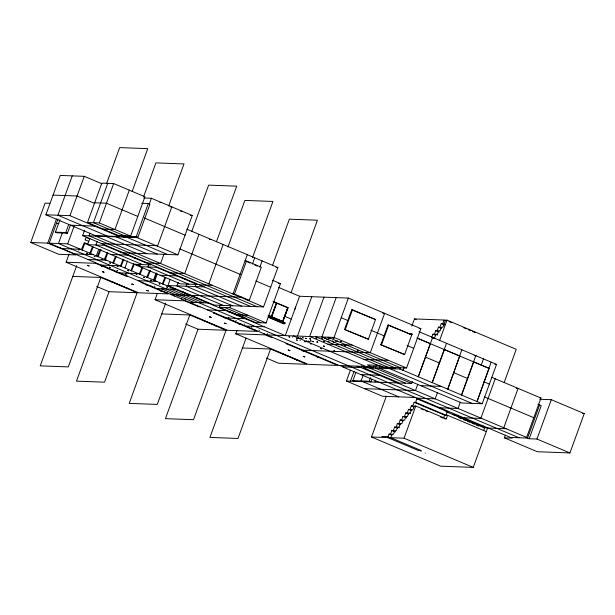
<?xml version="1.0" encoding="UTF-8"?>
<svg xmlns="http://www.w3.org/2000/svg" width="615" height="615" viewBox="0 0 615 615"><rect width="100%" height="100%" fill="white"/><g stroke="black" fill="none" stroke-linecap="round" stroke-linejoin="round"><path stroke-width="0.92" d="M411.773 333.745L411.965 334.46L411.773 333.745L410.036 333.853M93.249 254.641L73.308 253.903L75.776 254.941L58.786 254.31L30.75 242.487L45.072 203.135L49.792 203.304M45.894 214.789L69.925 215.673L119.348 236.521L95.317 235.63L45.894 214.789L60.216 175.429L84.247 176.321L101.898 183.762M30.75 242.487L47.739 243.117L56.526 218.971M72.232 175.875L57.91 215.235L107.333 236.075M278.526 287.374L299.582 296.253L348.374 298.06L420.875 328.633L406.553 367.993L339.296 365.502L49.215 243.171L58.002 219.025M70.364 225.19L67.435 233.239L57.087 232.854L55.435 232.163L59.993 219.64M62.261 233.047L58.448 243.517L519.045 437.749M69.925 215.673L84.247 176.321M55.435 232.163L65.782 232.539L68.711 224.49M49.215 243.171L67.681 243.855L74.108 226.197M72.793 276.412L100.86 277.45L111.569 281.97L113.045 282.024L66.089 262.221L69.018 254.172M250.566 306.431L82.61 235.599L84.562 230.233M87.507 222.476L101.836 183.116L113.652 183.554L144.956 196.754L130.626 236.114L118.81 235.676L87.507 222.476L99.33 222.914L130.626 236.114M85.131 239.896L86.2 237.375L89.705 238.851M76.698 265.68L40.236 365.856L68.303 366.901L100.86 277.45M106.649 183.385L119.671 147.608L147.738 148.646L132.11 191.58M107.74 183.339L93.419 222.692L128.012 237.282M90.067 233.162L89.09 235.845L257.047 306.67M89.852 238.428L87.568 244.685L104.273 245.308L150.729 264.896L134.032 264.281L84.755 243.425L82.349 250.044L81.372 249.752L84.293 242.61L88.675 244.455M99.33 222.914L113.652 183.554M92.504 246.692L89.775 253.295L90.482 253.595L93.203 246.984M97.224 241.418L95.925 245.001L142.38 264.588M96.301 255.925L98.554 249.744M100.037 249.867L97.316 256.478L98.016 256.77L100.937 249.629M129.304 190.158L114.974 229.51L103.159 229.072M107.287 252.304L104.365 259.453L105.342 259.738L107.748 253.119M119.541 235.161L118.895 236.944L117.742 236.46M115.497 256.386L112.768 262.989L113.468 263.289L116.197 256.678M137.107 292.74L109.04 291.695L76.483 381.146L104.55 382.184L137.107 292.74L126.398 288.22L127.874 288.274L138.583 292.794L168.126 293.885L140.943 282.423L142.419 282.477M143.549 196.885L155.918 162.89L183.985 163.936L168.679 205.971M123.031 259.561L120.309 266.172L121.009 266.464L123.922 259.322M121.478 236.091L136.253 236.637L148.3 203.542L149.945 204.242L137.898 237.336L123.131 236.783M124.93 268.002L127.497 260.937M149.237 204.165L151.39 198.261L192.249 215.496L177.919 254.848L123.461 252.834M133.778 263.481L130.864 270.623L131.518 270.9L134.247 264.296L180.487 283.869L197.192 284.491L156.333 267.264L139.628 266.641L140.604 263.958M141.988 267.556L139.267 274.167L139.966 274.459L142.688 267.856M148.63 265.165L147.984 266.948L188.843 284.184M157.494 246.231L171.816 206.878L170.086 206.817M149.522 270.738L146.801 277.342L147.5 277.642L150.421 270.492M153.55 280.071L156.125 273.006M156.771 273.175L153.858 280.317L154.826 280.609L157.24 273.99M160.561 263.489L163.813 254.549M161.753 313.927L189.82 314.972L200.528 319.485L202.012 319.539L155.057 299.736L157.332 293.478M164.981 277.257L162.26 283.861L162.96 284.153L165.681 277.55M186.76 229.141L277.849 267.556L263.528 306.908L214.212 305.086L167.918 285.56L170.201 279.302M165.666 303.195L129.196 403.379L157.271 404.416L189.82 314.972M191.711 231.64L208.639 185.123L236.706 186.168L216.518 241.626M178.312 282.323L177.005 285.898L223.299 305.417M184.692 273.667L199.022 234.307M187.075 283.553L186.091 286.236L232.393 305.755M195.831 284.783L195.186 286.575L241.48 306.093M208.831 283.846L223.153 244.486M226.066 330.255L197.999 329.217L165.443 418.661L193.51 419.699L226.066 330.255L215.358 325.735L216.834 325.796L227.542 330.309L257.093 331.4L213.428 312.989L214.912 313.05M227.95 246.923L244.878 200.413L272.945 201.451L252.434 257.8M272.46 280.24L280.417 283.6L266.095 322.952L255.679 322.568L219.44 307.285L220.416 304.602M247.292 254.664L232.962 294.024L234.438 294.078L249.267 300.328L261.314 267.233L246.484 260.983L245.008 260.929M234.438 294.078L246.484 260.983M219.44 307.285L229.849 307.669L230.825 304.986M252.427 264.05L254.702 257.793M259.838 267.179L262.113 260.921M242.479 347.975L270.554 349.013L281.263 353.525L282.739 353.587L235.783 333.784L237.083 330.201M246.061 338.135L209.93 437.419L237.997 438.457L270.554 349.013M272.437 265.68L289.365 219.171L317.432 220.208L291.064 292.663M271.561 315.787L276.496 303.049L271.546 316.648L268.701 315.564M271.73 316.779L276.673 303.187L287.712 307.838L282.762 321.437L271.576 316.779L282.762 321.437M282.616 321.43L287.712 307.838M288.028 307.615L282.669 321.922L288.028 307.615L273.352 301.488M268.186 316.848L284.814 323.859L285.137 322.967L284.03 322.921L283.707 323.821L269.701 317.917M299.582 296.253L285.26 335.613L67.681 243.855M297.46 336.059L311.782 296.707M323.982 297.16L309.653 336.513L382.153 367.086M336.174 297.606L321.853 336.966L394.353 367.539M266.795 334.929L334.053 337.42L348.374 298.06M344.546 329.463L351.711 309.783L352.449 309.814L375.527 319.546L368.362 339.226L344.546 329.463L368.362 339.226M345.284 329.494L352.449 309.814M415.079 397.459L382.507 396.252L346.422 381.039L350.335 370.307M350.496 381.185L354.079 371.352M354.571 381.338L352.918 380.647L355.854 372.598M505.376 435.159L504.4 437.842L512.195 438.134L342.586 366.894L361.051 367.578L361.705 365.787M361.067 380.946L363.019 375.581M380.8 344.754L387.965 325.074L388.703 325.104L411.773 334.829L404.609 354.509L380.8 344.754L404.609 354.509M381.546 344.784L388.703 325.104M373.905 366.24L373.251 368.024L369.961 366.64M352.918 380.647L369.208 381.246L370.507 377.671M375.942 366.309L375.296 368.101L411.704 383.453L412.358 381.669M371.829 379.263L370.853 381.946L369.208 381.246M380.032 366.463L379.386 368.254L461.757 402.994L482.206 403.748L496.528 364.395L418.953 331.677M374.927 382.092L375.581 380.308M395.545 367.086L394.915 368.831L391.617 367.439M487.58 428.032L473.258 467.392L440.686 466.185L371.475 436.996L386.128 396.744M411.842 326.088L414.449 318.931L444.068 320.023L445.813 320.761M411.704 383.453L399.504 383.007L363.088 367.647L399.835 369.008L400.48 367.224M399.835 369.008L402.925 370.315L403.901 367.632M402.925 370.315L404.124 367.639M392.324 434.813L389.103 434.029L387.796 437.603L418.285 450.457L421.237 450.572L390.756 437.711L392.055 434.136L393.531 434.19L394.838 430.615L396.314 430.669L397.613 427.087L399.089 427.141L400.396 423.566L401.872 423.62L403.171 420.045L404.655 420.099L405.954 416.516L407.43 416.578L408.729 412.996L410.213 413.049L411.512 409.475L412.988 409.529L414.295 405.946L415.771 406.008L446.252 418.861L447.559 415.286L486.28 431.615M390.579 434.082L391.878 430.5L395.099 431.292M393.362 430.554L394.661 426.979L397.882 427.771M396.137 427.033L397.436 423.458L400.657 424.242M398.92 423.512L400.219 419.93L403.44 420.721M401.695 419.991L403.002 416.409L406.215 417.201M431.645 337.697L432.952 334.122L436.173 334.906M418.615 375.903L430.008 344.592M432.614 337.435L418.269 376.787M404.478 416.463L405.777 412.888L408.998 413.68M434.428 334.176L435.727 330.593L438.949 331.385M407.253 412.942L408.56 409.367L411.773 410.151M504.192 382.407L516.231 349.32L447.02 320.138L445.544 320.084L442.938 327.234L441.462 327.18L440.163 330.762L438.687 330.709L437.38 334.283L435.904 334.229L434.605 337.804L433.129 337.75M437.204 330.647L438.51 327.072L441.731 327.864M417.785 384.275L415.502 390.533L364.464 388.642M410.036 409.421L411.335 405.839L414.556 406.63M439.986 327.126L441.286 323.552L444.507 324.336M412.811 405.892L414.118 402.318L415.594 402.371L446.083 415.225L447.382 411.65L416.893 398.797L415.594 402.371M442.769 323.605L444.068 320.023M371.475 436.996L404.047 438.203L415.771 406.008M439.533 340.71L447.02 320.138M403.14 370.322L432.176 382.653L446.498 343.293M432.176 382.653L444.437 349.558L459.805 356.047L447.758 389.141L461.865 349.774M437.473 392.578L435.189 398.835L416.724 398.151M443.623 417.854L444.599 415.171L447.559 415.286M482.206 403.748L461.442 394.999L475.795 355.647M461.688 395.015L473.735 361.912L489.102 368.393L477.055 401.495L491.162 362.127M460.327 402.218L458.052 408.475L439.587 407.791M481.199 365.149L483.475 358.883M480.907 418.115L495.236 378.763M483.152 427.871L483.797 426.08M483.651 430.608L484.628 427.925L446.728 411.942M503.77 427.756L518.091 388.403L516.246 388.334M539.801 399.266L551.301 399.688L584.25 413.588L569.928 452.94L536.972 439.049L529.184 438.756L525.887 437.373L526.625 437.396L540.954 398.043L491.716 377.279M539.578 404.97L527.539 438.065L510.55 437.434M529.184 438.756L541.231 405.662L537.933 404.278M536.972 439.049L551.301 399.688M338.619 346.168L339.126 346.491M351.334 351.28L351.842 351.596M410.028 334.414L411.766 334.299M381.738 436.489L388.196 436.527M143.841 197.984L151.39 198.261M53.051 195.109L77.083 196.001L94.733 203.442M159.877 202.504L161.599 202.573M141.65 203.296L148.3 203.542M94.672 202.796L106.487 203.234L137.791 216.434M180.303 211.122L182.032 211.183M190.358 215.419L192.249 215.496M56.38 223.499L58.817 223.583M70.602 225.205L94.633 226.097M209.5 239.443L211.352 239.512M82.61 235.599L137.06 237.621L177.919 254.848M101.713 243.663L156.172 245.677M59.955 247.699L58.479 247.645L47.739 243.117M62 248.568L80.465 249.252M119.348 251.666L120.824 251.72M110.8 254.487L128.981 255.156M134.178 257.916L135.654 257.969M87.983 259.522L106.449 260.207M275.997 267.487L277.849 267.556M147.477 262.959L160.438 263.435M66.089 262.221L95.633 263.32L126.113 276.173L127.589 276.227M101.183 265.088L119.648 265.772M101.813 265.926L101.237 265.903L103.205 266.51M105.803 267.01L106.503 267.302M113.345 270.185L114.044 270.485M169.763 272.922L184.2 273.46M116.75 272.222L116.174 272.199L118.134 272.806M119.733 272.906L138.198 273.59M121.785 273.744L122.447 274.029M160.061 275.259L176.759 275.874M184.585 279.179L186.068 279.233M278.526 283.53L280.417 283.6M138.275 280.732L156.74 281.416M199.452 284.876L212.413 285.352M146.132 284.614L145.555 284.591L147.515 285.199M167.918 285.56L204.272 286.905M150.829 286.021L151.528 286.321M154.519 286.16L154.911 286.444M170.109 287.051L170.809 287.343M156.833 288.558L175.298 289.242M158.363 289.204L159.062 289.496M162.06 289.342L162.445 289.619M161.061 290.91L160.492 290.887L162.452 291.495M182.178 292.14L183.654 292.194M166.811 292.763L167.465 293.04M170.501 292.901L170.847 293.163M171.247 294.639L241.856 297.206M173.822 295.723L174.522 296.015M177.512 295.853L177.896 296.138M197.008 298.39L198.484 298.452M247.791 300.274L249.267 300.328M181.356 298.898L182.055 299.19M185.054 299.036L185.438 299.321M155.057 299.736L184.6 300.835L198.607 306.739L200.083 306.793M189.374 302.28L207.839 302.964M189.804 302.457L190.458 302.734M193.494 302.595L193.84 302.864M382.753 313.281L384.629 313.35L370.299 352.703L302.672 350.196M207.493 309.922L225.959 310.606M228.472 311.667L229.949 311.72M375.527 319.546L351.711 309.783M235.737 314.726L247.976 315.311M224.759 317.202L225.459 317.494M228.449 317.34L228.842 317.624M243.302 317.917L244.778 317.97M223.891 317.401L223.314 317.386L225.282 317.986M226.651 318.001L245.116 318.685M232.293 320.377L233 320.676M235.991 320.515L236.375 320.799M419 328.564L420.875 328.633M238.828 323.698L238.251 323.682L240.211 324.289M240.742 323.944L241.403 324.22M244.432 324.074L244.778 324.343M245.816 326.081L264.281 326.765M247.753 326.896L248.452 327.195M251.443 327.034L251.835 327.318M411.773 334.829L387.965 325.074M255.286 330.078L255.986 330.37M258.984 330.209L259.369 330.493M433.045 338.273L434.751 338.342M263.735 333.638L264.389 333.914M267.425 333.776L267.771 334.037M235.783 333.784L265.326 334.875L271.092 337.312L272.568 337.366M292.386 336.928L292.771 337.212M299.928 340.11L300.312 340.395M327.78 344.162L352.18 345.061M287.397 343.616L285.921 343.562L337.82 365.448L308.269 364.349L297.56 359.837L296.084 359.783L306.793 364.295L278.726 363.257L266.349 358.038M474.234 355.647L475.941 355.708M302.642 350.612L302.065 350.588L304.033 351.196M317.578 356.908L317.002 356.892L318.962 357.492M364.034 359.444L388.426 360.352M494.829 364.326L496.528 364.395M489.102 368.393L417.531 338.296M386.62 367.885L393.262 368.131M360.79 374.566L379.255 375.25M346.422 381.039L397.467 382.93M420.568 385.62L441.239 386.389M540.216 398.013L540.954 398.043M416.893 398.797L418.377 398.851M582.336 413.518L584.25 413.588M445.906 411.596L447.382 411.65M448.612 412.427L448.796 412.557M452.732 414.164L452.909 414.295M454.139 415.071L455.615 415.125L486.104 427.979L506.045 428.716M461.788 417.723L481.73 418.461M444.776 418.807L446.252 418.861M569.928 452.94L537.356 451.733L504.4 437.842M420.991 451.287L421.175 451.425M425.111 453.024L425.296 453.155M449.027 321.553L451.641 322.652M463.833 327.795L466.447 328.894M468.192 329.632L470.806 330.732M472.543 331.47L475.157 332.569M441.286 323.552L444.776 325.02M438.51 327.072L441.124 328.172M414.449 318.931L416.201 319.669M435.727 330.593L439.218 332.062M435.904 334.229L437.649 334.96M432.952 334.122L435.566 335.221M144.225 217.941L185.084 235.168M247.484 261.967L249.951 263.012M254.894 265.096L257.37 266.141M416.901 337.95L430.554 343.708M179.788 248.898L240.127 274.344M255.825 280.963L270.685 287.236M341.21 317.74L347.806 320.523M370.883 330.247L384.06 335.805M407.122 345.538L413.718 348.313M425.449 357.115L439.333 362.973M483.997 381.807L489.371 384.068M136.253 236.637L137.898 237.336M453.562 372.582L467.492 378.456M128.781 236.045L132.079 237.436M295.669 307.008L294.708 309.637M126.69 237.236L167.549 254.464M120.655 235.745L123.953 237.136M273.098 301.619L276.496 303.049M273.652 301.965L276.197 303.041M116.312 236.852L157.171 254.08M105.941 236.468L146.801 253.695M484.551 396.959L533.789 417.716M96.924 235.691L98.077 236.175M95.571 236.083L263.528 306.908M284.714 316.295L291.279 319.062M334.053 337.42L406.553 367.993M327.949 337.189L400.45 367.77M432.391 382.661L461.465 394.999M268.148 315.218L271.546 316.648M268.294 315.803L285.137 322.967M268.278 316.279L284.03 322.921M315.756 336.743L391.586 368.708M85.277 239.904L88.783 241.38M389.61 368.631L471.982 403.371M65.782 232.539L67.435 233.239M384.967 367.193L388.265 368.585M383.445 367.14L379.332 365.402L367.363 364.956L371.483 366.694M135.531 264.219L139.912 266.064M229.849 307.669L266.095 322.952M293.393 335.913L405.6 383.23M224.644 307.477L260.891 322.76M361.835 366.332L365.125 367.724M182.916 292.171L197.746 298.421M361.051 367.578L526.625 437.396M357.023 366.156L360.313 367.547M170.686 289.073L203.219 302.788M161.453 288.727L193.986 302.449M340.034 365.525L343.324 366.917M59.217 247.676L74.046 253.926M458.759 417.585L461.373 418.684M463.118 419.422L465.732 420.522M467.469 421.26L470.083 422.359M471.828 423.097L474.442 424.196M476.179 424.934L478.793 426.034M414.118 402.318L444.599 415.171M362.712 381.638L398.789 396.86M421.26 408.89L423.873 409.99M425.618 410.728L428.224 411.827M440.425 416.97L443.038 418.069M411.335 405.839L413.949 406.946M112.676 282.008L127.505 288.266M201.643 319.523L216.465 325.781M282.37 353.571L297.191 359.821M112.307 281.993L127.136 288.25M201.274 319.516L216.096 325.766M282.001 353.556L296.822 359.806M111.938 281.985L126.767 288.235M200.897 319.5L215.727 325.75M281.632 353.54L296.453 359.798M408.56 409.367L412.042 410.835M408.729 412.996L410.474 413.734M405.777 412.888L408.391 413.987M96.663 286.475L109.04 291.695M185.622 323.997L197.999 329.217M403.002 416.409L406.484 417.877M400.219 419.93L402.833 421.037M397.436 423.458L400.05 424.558M397.613 427.087L399.358 427.825M394.661 426.979L397.275 428.078M391.878 430.5L395.368 431.968M404.047 438.203L473.258 467.392M389.103 434.029L391.717 435.128M296.507 338.365L297.253 338.657L296.507 338.365M298.413 337.896L299.159 338.189L298.413 337.896M304.548 341.517L305.294 341.809L304.548 341.517M306.454 341.041L307.2 341.333L306.454 341.041M229.164 311.621L228.734 311.72L244.947 317.817L229.164 311.621M300.381 338.05L301.127 338.342L300.381 338.05M302.442 337.643L303.187 337.935L302.442 337.643M308.384 341.21L309.122 341.502L308.384 341.21M310.444 340.795L311.182 341.087L310.444 340.795M344.815 345.515L345.545 345.815L344.815 345.515M357.53 350.627L358.268 350.927L357.53 350.627M78.313 249.636L78.966 249.921L78.313 249.636M86.715 253.18L87.415 253.48L86.715 253.18M94.249 256.363L94.948 256.655L94.249 256.363M101.306 259.338L101.959 259.615L101.306 259.338M109.708 262.882L110.408 263.174L109.708 262.882M117.242 266.057L117.942 266.357L117.242 266.057M87.876 265.403L87.269 265.38L89.267 265.995L87.876 265.403M109.501 267.148L110.2 267.44L109.501 267.148M127.797 270.508L128.458 270.785L127.797 270.508M117.035 270.323L117.734 270.615L117.035 270.323M102.813 271.707L102.198 271.684L104.196 272.291L102.813 271.707M136.199 274.052L136.899 274.344L136.199 274.052M125.475 273.883L126.137 274.159L125.475 273.883M143.733 277.227L144.433 277.526L143.733 277.227M150.79 280.202L151.451 280.486L150.79 280.202M159.193 283.746L159.892 284.045L159.193 283.746M132.194 284.092L131.587 284.076L133.586 284.684L132.194 284.092M166.727 286.928L167.426 287.22L166.727 286.928M147.131 290.395L146.516 290.372L148.515 290.98L147.131 290.395M209.961 316.886L209.346 316.863L211.345 317.471L209.961 316.886M224.89 323.183L224.283 323.159L226.282 323.767L224.89 323.183M324.858 337.943L325.558 338.235L324.858 337.943M328.241 338.065L328.94 338.358L328.241 338.065M289.004 336.805L289.711 337.097L289.004 336.805M316.049 338.05L316.756 338.35L316.049 338.05M332.392 341.117L333.099 341.41L332.392 341.117M335.775 341.24L336.474 341.54L335.775 341.24M296.545 339.98L297.245 340.279L296.545 339.98M323.59 341.233L324.289 341.525L323.59 341.233M288.712 350.096L288.097 350.073L290.096 350.681L288.712 350.096M303.641 356.393L303.026 356.369L305.025 356.977L303.641 356.393M329.717 337.966L330.416 338.258L329.717 337.966M333.176 338.119L333.876 338.419L333.176 338.119M337.22 341.141L337.919 341.433L337.22 341.141M340.679 341.294L341.379 341.594L340.679 341.294M305.816 338.312L305.417 338.265L306.47 338.604L305.816 338.312M310.06 338.811L309.668 338.765L310.721 339.103L310.06 338.811M312.897 341.456L312.505 341.402L313.558 341.748L312.897 341.456M317.148 341.955L316.748 341.909L317.801 342.248L317.148 341.955M322.037 338.358L321.553 338.273L322.629 338.642L322.037 338.358M327.249 339.303L326.765 339.219L327.849 339.588L327.249 339.303M328.441 341.394L327.956 341.31L329.04 341.679L328.441 341.394M333.661 342.34L333.176 342.255L334.253 342.624L333.661 342.34M310.713 343.7L310.229 343.608L311.313 343.977L310.713 343.7M323.936 346.099L323.452 346.007L324.536 346.383L323.936 346.099M321.03 348.59L320.546 348.505L321.622 348.874L321.03 348.59M334.253 350.988L333.768 350.904L334.844 351.273L334.253 350.988"/></g></svg>
